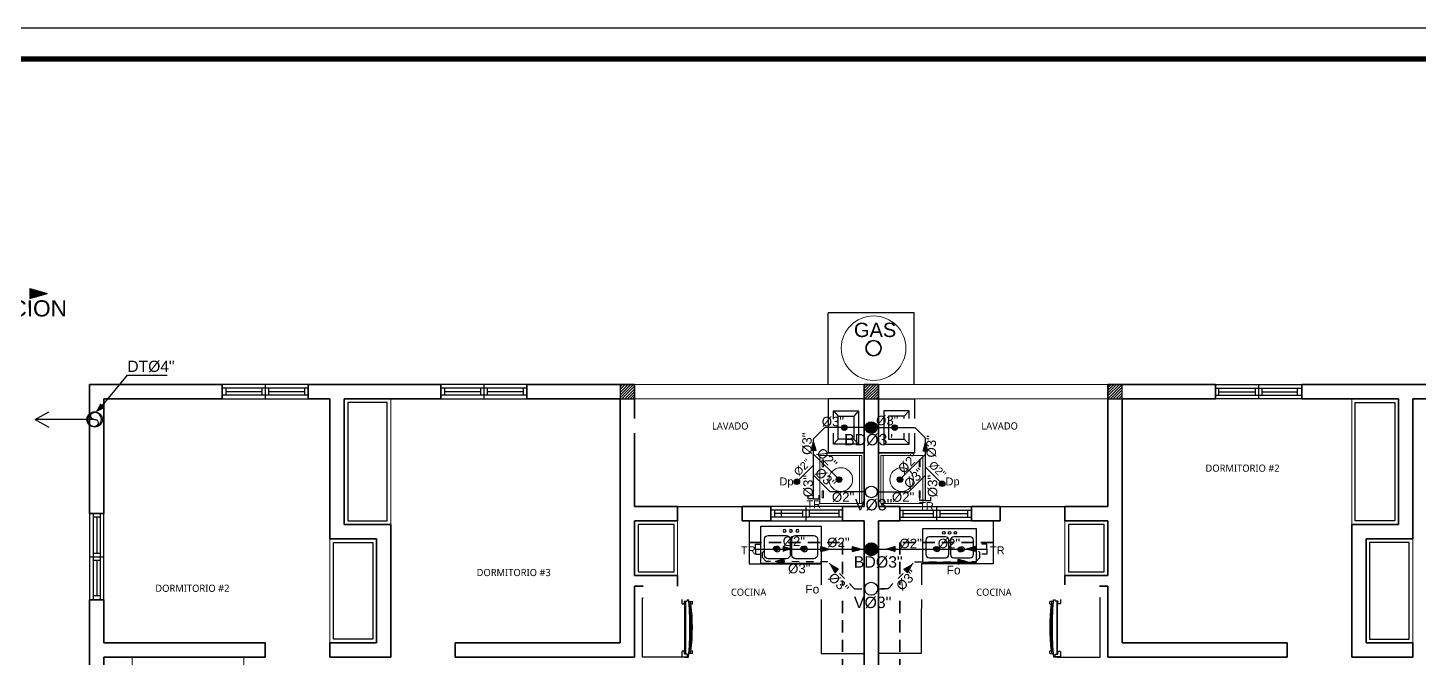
# Model space of a CAD drawing. Header units: feet. Extents: x 1019 to 2236, y -546 to 122.
# Drawn here: x 1085.19 to 1104.59, y 5.09 to 13.88 of the extents above; entities that cross this region are included whole.
import ezdxf

# ---------------------------------------------------------------- set-up
doc = ezdxf.new("R2010")
doc.units = ezdxf.units.FT
doc.header["$LTSCALE"] = 0.05
doc.header["$MEASUREMENT"] = 0
doc.linetypes.add('HIDDEN', pattern=[9.525, 6.35, -3.175])
for name, color, linetype, lineweight in [('A-WALL', 7, 'Continuous', 25), ('closet', 8, 'Continuous', 5), ('COCINA', 8, 'Continuous', 25), ('FURN', 8, 'Continuous', 9), ('I-FURN', 8, 'Continuous', 0), ('MB', 8, 'Continuous', 20)]:
    doc.layers.add(name, color=color, linetype=linetype, lineweight=lineweight)
for name, color, linetype in [('AGUASNEGRAS', 4, 'Continuous'), ('ANNDTTEXT', 2, 'Continuous'), ('columna', 9, 'Continuous'), ('DIM', 10, 'Continuous'), ('MARCO', 1, 'Continuous'), ('MB3', 8, 'Continuous'), ('MUROS', 7, 'Continuous'), ('muross', 7, 'Continuous'), ('PERT-VENT', 8, 'Continuous'), ('PISO', 8, 'Continuous'), ('PISOS', 7, 'Continuous'), ('TEXTO', 2, 'Continuous'), ('TEXXT', 2, 'Continuous'), ('TXT', 2, 'Continuous')]:
    doc.layers.add(name, color=color, linetype=linetype)
doc.styles.add('ads', font='trebuc.ttf', dxfattribs={"height": 0.14})
doc.styles.add('DAMIAN', font='arial.ttf', dxfattribs={"height": 0.12})
doc.styles.get("Standard").update_dxf_attribs({"font": 'arial.ttf'})

# ---------------------------------------------------------------- blocks, each defined once
blk = doc.blocks.new('bath_sink_6127 - bath_sink_6127-542651-Nivel 1')
at = {"layer": 'I-FURN'}
for p, q in [((0.293, 0.244), (0.293, 0.4)), ((0.395, 0.244), (-0.005, 0.244)), ((-0.005, 0.244), (-0.005, -0.245)), ((0.025, -0.234), (0.025, 0.233)), ((0.025, 0.233), (0.369, 0.233)), ((0.369, 0.233), (0.369, -0.234)), ((0.395, -0.245), (0.395, 0.244)), ((-0.005, -0.245), (0.395, -0.245)), ((0.369, -0.234), (0.025, -0.234)), ((0.293, -0.448), (0.293, -0.245)), ((-0.1, -0.448), (0.293, -0.448))]:
    blk.add_line(p, q, dxfattribs=at)
blk = doc.blocks.new('A$C2C3967B4')
at = {"layer": 'COCINA'}
for p, q in [((0.838, 0.52), (0, 0.52)), ((0, 0.52), (0, 0)), ((0.356, 0.393), (0.102, 0.393)), ((0.737, 0.393), (0.483, 0.393)), ((0.838, 0), (0.838, 0.52)), ((0.051, 0.342), (0.051, 0.119)), ((0.406, 0.119), (0.406, 0.342)), ((0.432, 0.342), (0.432, 0.119)), ((0.787, 0.119), (0.787, 0.342)), ((0.102, 0.068), (0.356, 0.068)), ((0.483, 0.068), (0.737, 0.068)), ((0, 0), (0.838, 0))]:
    blk.add_line(p, q, dxfattribs=at)
for centre, radius in [((0.33, 0.456), 0.0201), ((0.419, 0.456), 0.0201), ((0.508, 0.456), 0.0201), ((0.229, 0.202), 0.0381), ((0.61, 0.202), 0.0381)]:
    blk.add_circle(centre, radius, dxfattribs=at)
for centre, start, end in [((0.102, 0.342), 90, 180), ((0.356, 0.342), 0, 90), ((0.483, 0.342), 90, 180), ((0.737, 0.342), 0, 90), ((0.102, 0.119), 180, 270), ((0.356, 0.119), 270, 0), ((0.483, 0.119), 180, 270), ((0.737, 0.119), 270, 0)]:
    blk.add_arc(centre, 0.0508, start, end, dxfattribs=at)
blk = doc.blocks.new('A$C007B5363')
at = {"layer": 'COCINA'}
for p, q in [((0, 0.829), (0.594, 0.829)), ((0, 0), (0, 0.829)), ((0.551, 0.816), (0.551, 0.752)), ((0.621, 0.822), (0.557, 0.822)), ((0.589, 0.752), (0.589, 0.778)), ((0.594, 0.829), (0.601, 0.829)), ((0.594, 0.822), (0.594, 0.829)), ((0.594, 0.045), (0.594, 0.784)), ((0.595, 0.784), (0.621, 0.784)), ((0.601, 0.829), (0.601, 0.822)), ((0.645, 0.829), (0.601, 0.829)), ((0.601, 0.784), (0.601, 0.044)), ((0.627, 0.791), (0.627, 0.816)), ((0.649, 0.778), (0.671, 0.778)), ((0.671, 0.778), (0.698, 0.778)), ((0.671, 0.74), (0.671, 0.778)), ((0.671, 0.74), (0.671, 0.778)), ((0.699, 0.74), (0.699, 0.778)), ((0.557, 0.746), (0.582, 0.746)), ((0.671, 0.74), (0.651, 0.74)), ((0.654, 0.702), (0.671, 0.702)), ((0.698, 0.74), (0.671, 0.74)), ((0.671, 0.74), (0.671, 0.702)), ((0.671, 0.702), (0.671, 0.74)), ((0.594, 0), (0, 0)), ((0.551, 0.076), (0.551, 0.013)), ((0.582, 0.083), (0.557, 0.083)), ((0.557, 0.006), (0.621, 0.006)), ((0.589, 0.051), (0.589, 0.076)), ((0.594, 0), (0.594, 0.006)), ((0.594, 0), (0.601, 0)), ((0.621, 0.044), (0.595, 0.044)), ((0.601, 0.006), (0.601, 0)), ((0.601, 0), (0.645, 0)), ((0.627, 0.013), (0.627, 0.038)), ((0.671, 0.051), (0.649, 0.051)), ((0.651, 0.089), (0.671, 0.089)), ((0.671, 0.127), (0.654, 0.127)), ((0.671, 0.127), (0.671, 0.089)), ((0.671, 0.089), (0.671, 0.127)), ((0.671, 0.089), (0.698, 0.089)), ((0.671, 0.051), (0.671, 0.089)), ((0.671, 0.051), (0.671, 0.089)), ((0.698, 0.051), (0.671, 0.051)), ((0.699, 0.051), (0.699, 0.089))]:
    blk.add_line(p, q, dxfattribs=at)
for centre, radius, start, end in [((0.557, 0.816), 0.00635, 90, 180), ((0.595, 0.778), 0.00635, 90, 180), ((0.621, 0.816), 0.00635, 360, 90), ((0.621, 0.791), 0.00635, 270, 360), ((-3.851, 0.414), 4.515, 354.7351, 5.2649), ((0.557, 0.752), 0.00635, 180, 270), ((0.582, 0.752), 0.00635, 270, 360), ((-3.079, 0.414), 3.761, 355.6182, 4.3818), ((-1.675, 0.414), 2.373, 352.1151, 7.8849), ((0.557, 0.076), 0.00635, 90, 180), ((0.557, 0.013), 0.00635, 180, 270), ((0.582, 0.076), 0.00635, 360, 90), ((0.595, 0.051), 0.00635, 180, 270), ((0.621, 0.038), 0.00635, 360, 90), ((0.621, 0.013), 0.00635, 270, 360)]:
    blk.add_arc(centre, radius, start, end, dxfattribs=at)
blk = doc.blocks.new('A$C01EB0BB3')
at = {"layer": 'FURN'}
for p, q in [((0, 0, 224.56), (0, 0.61, 224.56)), ((0, 0.61, 224.56), (0.533, 0.61, 224.56)), ((0.503, 0.61, 224.56), (0.503, 0, 224.56)), ((0.533, 0.61, 224.56), (0.533, 0, 224.56)), ((0.533, 0, 224.56), (0, 0, 224.56))]:
    blk.add_line(p, q, dxfattribs=at)
at = {"layer": 'FURN', "ltscale": 0.02, "elevation": 224.56}
for points in [[(0.047, 0.536), (0.047, 0.45), (0.032, 0.45), (0.032, 0.536)], [(0.047, 0.143), (0.047, 0.057), (0.032, 0.057), (0.032, 0.143)]]:
    blk.add_lwpolyline(points, close=True, dxfattribs=at)
at = {"layer": 'FURN', "ltscale": 0.02}
blk.add_circle((0.267, 0.305, 224.56), 0.15, dxfattribs=at)
blk = doc.blocks.new('A$C1C7A76FF')
at = {"layer": 'FURN'}
for radius in [0.45, 0.11, 0.1]:
    blk.add_circle((0.45, 0.45), radius, dxfattribs=at)
blk = doc.blocks.new('A$C18ED6237')
at = {"layer": 'PERT-VENT', "extrusion": (-2.36783e-12, 8.94772e-16, -1)}
for p, q in [((1.2, 0.2), (0, 0.2)), ((0.6, 0.2), (0.6, 0)), ((1.2, 0.15), (0, 0.15)), ((1.2, 0.05), (0, 0.05)), ((0.054, 0.05), (0.054, 0.15)), ((0.553, 0.1), (0.054, 0.1)), ((0.553, 0.15), (0.553, 0.05)), ((0.647, 0.15), (0.647, 0.05)), ((1.153, 0.1), (0.647, 0.1)), ((0, 0), (1.2, 0))]:
    blk.add_line(p, q, dxfattribs=at)
at = {"layer": 'PERT-VENT'}
blk.add_line((1.153, 0.05), (1.153, 0.15), dxfattribs=at)
blk = doc.blocks.new('A$C1286145A')
at = {"layer": 'PERT-VENT', "extrusion": (-2.36783e-12, 8.94772e-16, -1)}
for p, q in [((1, 0.2), (0, 0.2)), ((0.489, 0.2), (0.489, 0)), ((1, 0.15), (0, 0.15)), ((1, 0.05), (0, 0.05)), ((0.054, 0.05), (0.054, 0.15)), ((0.442, 0.1), (0.054, 0.1)), ((0.442, 0.15), (0.442, 0.05)), ((0.536, 0.15), (0.536, 0.05)), ((0.953, 0.1), (0.536, 0.1)), ((0.953, 0.05), (0.953, 0.15)), ((0, 0), (1, 0))]:
    blk.add_line(p, q, dxfattribs=at)
blk = doc.blocks.new('A$C206B62E9')
at = {"color": 2}
blk.add_circle((0.125, 0.125), 0.125, dxfattribs=at)
for centre, start, end in [((0.063, 0.129), 356.4536, 176.4536), ((0.187, 0.121), 176.4536, 356.4536)]:
    blk.add_arc(centre, 0.0625, start, end, dxfattribs=at)
blk = doc.blocks.new('A$C012446DC')
at = {"layer": 'PISO'}
h = blk.add_hatch(dxfattribs=at)
h.set_pattern_fill('ANSI31', color=256, scale=0.008571, angle=180)
h.set_pattern_definition([(225, (206536.064322, 1154820.960068), (0.0192434059784, -0.0192434059784), [])])
h.paths.add_polyline_path([(0, 0), (0.2, 0), (0.2, 0.2), (0, 0.2)])
at = {"layer": 'columna'}
blk.add_lwpolyline([(0.2, 0.2), (0, 0.2), (0, 0), (0.2, 0)], close=True, dxfattribs=at)
blk = doc.blocks.new('A$C791B5281')
at = {"layer": 'MUROS', "lineweight": 35}
blk.add_line((4.9, 10.3, 1.239), (5.1, 10.3, 1.239), dxfattribs=at)
for p in [(1.5, 10.1, 1.239), (4.9, 10.1, 1.239), (8.3, 10.1, 1.239), (0, 0, 1.239), (3.5, 0, 1.239), (6.3, 0, 1.239), (9.8, 0, 1.239)]:
    blk.add_blockref('A$C012446DC', p)

msp = doc.modelspace()

# ---------------------------------------------------------------- hatches: boundary and pattern name
at = {"layer": 'AGUASNEGRAS'}
for points in [[(1085.214, 10.104), (1085.454, 10.173), (1085.214, 10.242)], [(1096.107, 7.984), (1096.142, 8.104), (1096.176, 7.984)], [(1097.668, 7.977), (1097.702, 8.097), (1097.737, 7.977)], [(1095.725, 6.645), (1095.845, 6.61), (1095.725, 6.576)], [(1096.242, 6.645), (1096.362, 6.61), (1096.242, 6.576)], [(1096.684, 6.645), (1096.804, 6.61), (1096.684, 6.576)], [(1097.282, 6.645), (1097.162, 6.61), (1097.282, 6.576)], [(1098.393, 6.645), (1098.273, 6.61), (1098.393, 6.576)], [(1095.733, 6.47), (1095.613, 6.437), (1095.733, 6.401)], [(1098.159, 6.47), (1098.279, 6.437), (1098.159, 6.401)], [(1096.49, 6.33), (1096.381, 6.391), (1096.441, 6.281)], [(1097.401, 6.33), (1097.51, 6.391), (1097.45, 6.281)]]:
    msp.add_hatch(color=256, dxfattribs=at).paths.add_polyline_path(points)
at = {"layer": 'AGUASNEGRAS', "ltscale": 3}
h = msp.add_hatch(color=256, dxfattribs=at)
h.dxf.hatch_style = 1
edge = h.paths.add_edge_path()
edge.add_arc((1096.946, 8.304), 0.0815, 0, 360)
h = msp.add_hatch(color=256, dxfattribs=at)
h.dxf.hatch_style = 1
edge = h.paths.add_edge_path()
edge.add_arc((1095.909, 7.549), 0.0388, 0, 360)
h = msp.add_hatch(color=256, dxfattribs=at)
h.dxf.hatch_style = 1
edge = h.paths.add_edge_path()
edge.add_arc((1096.498, 7.579), 0.0388, 0, 360)
h = msp.add_hatch(color=256, dxfattribs=at)
h.dxf.hatch_style = 1
edge = h.paths.add_edge_path()
edge.add_arc((1097.346, 7.579), 0.0388, 0, 360)
h = msp.add_hatch(color=256, dxfattribs=at)
h.dxf.hatch_style = 1
edge = h.paths.add_edge_path()
edge.add_arc((1097.935, 7.521), 0.0388, 180, 540, ccw=False)
h = msp.add_hatch(color=256, dxfattribs=at)
h.dxf.hatch_style = 1
edge = h.paths.add_edge_path()
edge.add_arc((1095.617, 6.617), 0.033, 0, 360)
h = msp.add_hatch(color=256, dxfattribs=at)
h.dxf.hatch_style = 1
edge = h.paths.add_edge_path()
edge.add_arc((1095.998, 6.617), 0.033, 0, 360)
h = msp.add_hatch(color=256, dxfattribs=at)
h.dxf.hatch_style = 1
edge = h.paths.add_edge_path()
edge.add_arc((1096.947, 6.607), 0.091, 0, 360)
h = msp.add_hatch(color=256, dxfattribs=at)
h.dxf.hatch_style = 1
edge = h.paths.add_edge_path()
edge.add_arc((1097.85, 6.612), 0.033, 0, 360)
h = msp.add_hatch(color=256, dxfattribs=at)
h.dxf.hatch_style = 1
edge = h.paths.add_edge_path()
edge.add_arc((1098.187, 6.604), 0.033, 0, 360)
at = {"layer": 'TEXTO'}
msp.add_hatch(color=2, dxfattribs=at).paths.add_polyline_path([(1086.134, 8.52), (1086.253, 8.572), (1086.195, 8.637)])
msp.add_hatch(color=2, dxfattribs=at).paths.add_polyline_path([(1086.134, 8.52), (1086.253, 8.572), (1086.195, 8.637)])

# ---------------------------------------------------------------- linework, layer by layer
at = {"layer": 'A-WALL', "lineweight": 35, "extrusion": (-2.36783e-12, 8.94772e-16, -1)}
for p, q in [((1087.896, 8.904), (1086.046, 8.904)), ((1086.046, 8.904), (1086.046, 7.104)), ((1087.896, 8.704), (1087.896, 8.904)), ((1090.943, 8.904), (1089.096, 8.904)), ((1089.096, 8.904), (1089.096, 8.704)), ((1090.943, 8.704), (1090.943, 8.904)), ((1093.646, 8.904), (1092.146, 8.904)), ((1092.146, 8.904), (1092.146, 8.704)), ((1093.646, 7.204), (1093.646, 8.904)), ((1096.846, 8.904), (1096.846, 7.204)), ((1096.846, 7.204), (1096.846, 8.904)), ((1097.046, 7.204), (1097.046, 8.904)), ((1086.246, 8.704), (1087.896, 8.704)), ((1086.246, 7.104), (1086.246, 8.704)), ((1089.096, 8.704), (1089.396, 8.704)), ((1089.396, 8.704), (1089.396, 6.754)), ((1089.596, 8.704), (1090.943, 8.704)), ((1089.596, 6.954), (1089.596, 8.704)), ((1092.146, 8.704), (1093.446, 8.704)), ((1093.446, 8.704), (1093.446, 5.304)), ((1094.246, 7.204), (1093.646, 7.204)), ((1094.246, 7.004), (1094.246, 7.204)), ((1095.146, 7.004), (1095.146, 7.204)), ((1095.546, 7.204), (1095.146, 7.204)), ((1095.146, 7.204), (1095.146, 7.004)), ((1095.546, 7.004), (1095.546, 7.204)), ((1095.546, 7.004), (1095.546, 7.204)), ((1096.846, 7.204), (1096.546, 7.204)), ((1096.546, 7.204), (1096.546, 7.004)), ((1096.546, 7.004), (1096.546, 7.204)), ((1096.546, 7.004), (1096.546, 7.204)), ((1086.246, 7.104), (1086.046, 7.104)), ((1093.646, 6.243), (1093.646, 7.004)), ((1093.646, 7.004), (1094.246, 7.004)), ((1095.146, 7.004), (1095.546, 7.004)), ((1096.546, 7.004), (1096.846, 7.004)), ((1096.846, 3.604), (1096.846, 7.004)), ((1097.046, 3.604), (1097.046, 7.004)), ((1090.246, 6.954), (1089.596, 6.954)), ((1090.246, 5.104), (1090.246, 6.954)), ((1090.046, 6.754), (1089.396, 6.754)), ((1090.046, 5.304), (1090.046, 6.754)), ((1093.646, 6.243), (1094.246, 6.243)), ((1093.646, 5.104), (1093.646, 6.093)), ((1093.646, 6.093), (1094.246, 6.093)), ((1086.246, 5.904), (1086.046, 5.904)), ((1086.046, 5.904), (1086.046, 4.304)), ((1086.246, 5.304), (1086.246, 5.904)), ((1088.496, 5.304), (1086.246, 5.304)), ((1088.496, 5.104), (1088.496, 5.304)), ((1089.396, 5.304), (1090.046, 5.304)), ((1089.396, 5.304), (1089.396, 5.104)), ((1093.446, 5.304), (1091.146, 5.304)), ((1091.146, 5.304), (1091.146, 5.104)), ((1086.246, 5.104), (1088.496, 5.104)), ((1086.246, 4.304), (1086.246, 5.104)), ((1089.396, 5.104), (1090.246, 5.104)), ((1091.146, 5.104), (1093.646, 5.104))]:
    msp.add_line(p, q, dxfattribs=at)
at = {"layer": 'A-WALL', "lineweight": 35}
for p, q in [((1096.846, 8.904), (1097.046, 8.904)), ((1099.646, 6.243), (1099.646, 6.093))]:
    msp.add_line(p, q, dxfattribs=at)
at = {"layer": 'A-WALL', "lineweight": 35, "extrusion": (-2.36659e-12, 8.94772e-16, -1)}
for p, q in [((1100.246, 8.904), (1101.746, 8.904)), ((1100.246, 7.204), (1100.246, 8.904)), ((1101.746, 8.904), (1101.746, 8.704)), ((1102.949, 8.904), (1104.796, 8.904)), ((1102.949, 8.704), (1102.949, 8.904)), ((1101.746, 8.704), (1100.446, 8.704)), ((1100.446, 8.704), (1100.446, 5.304)), ((1104.296, 8.704), (1102.949, 8.704)), ((1104.296, 6.954), (1104.296, 8.704)), ((1104.796, 8.704), (1104.496, 8.704)), ((1104.496, 8.704), (1104.496, 6.754)), ((1097.046, 7.204), (1097.346, 7.204)), ((1097.346, 7.204), (1097.346, 7.004)), ((1097.346, 7.004), (1097.346, 7.204)), ((1097.346, 7.004), (1097.346, 7.204)), ((1098.346, 7.204), (1098.746, 7.204)), ((1098.346, 7.004), (1098.346, 7.204)), ((1098.346, 7.004), (1098.346, 7.204)), ((1098.746, 7.004), (1098.746, 7.204)), ((1098.746, 7.204), (1098.746, 7.004)), ((1099.646, 7.004), (1099.646, 7.204)), ((1099.646, 7.204), (1100.246, 7.204)), ((1097.346, 7.004), (1097.046, 7.004)), ((1098.746, 7.004), (1098.346, 7.004)), ((1100.246, 7.004), (1099.646, 7.004)), ((1100.246, 6.243), (1100.246, 7.004)), ((1103.646, 5.104), (1103.646, 6.954)), ((1103.646, 6.954), (1104.296, 6.954)), ((1103.846, 5.304), (1103.846, 6.754)), ((1103.846, 6.754), (1104.496, 6.754)), ((1100.246, 6.243), (1099.646, 6.243)), ((1100.246, 6.093), (1099.646, 6.093)), ((1100.246, 5.104), (1100.246, 6.093)), ((1100.446, 5.304), (1102.746, 5.304)), ((1102.746, 5.304), (1102.746, 5.104)), ((1104.496, 5.304), (1103.846, 5.304)), ((1104.496, 5.304), (1104.496, 5.104)), ((1102.746, 5.104), (1100.246, 5.104)), ((1104.496, 5.104), (1103.646, 5.104))]:
    msp.add_line(p, q, dxfattribs=at)
at = {"layer": 'AGUASNEGRAS', "ltscale": 3}
for p, q in [((1095.909, 7.549), (1096.142, 7.782)), ((1096.142, 7.935, 247.016), (1096.498, 7.579, 247.016)), ((1097.702, 7.935, 247.016), (1097.346, 7.579, 247.016)), ((1096.142, 7.639), (1096.374, 7.407)), ((1097.702, 7.639), (1097.47, 7.407)), ((1097.935, 7.521), (1097.702, 7.753)), ((1096.867, 7.407), (1096.374, 7.407)), ((1097.03, 7.407), (1097.47, 7.407)), ((1095.334, 6.61), (1098.554, 6.61)), ((1095.358, 6.61), (1096.857, 6.61))]:
    msp.add_line(p, q, dxfattribs=at)
at = {"layer": 'AGUASNEGRAS', "color": 3, "linetype": 'HIDDEN', "ltscale": 0.3}
for p, q in [((1096.341, 6.431, -0.014), (1095.482, 6.438, 0.008)), ((1097.55, 6.431, -0.014), (1098.41, 6.438, 0.008))]:
    msp.add_line(p, q, dxfattribs=at)
at = {"layer": 'AGUASNEGRAS'}
for points in [[(1085.214, 10.242), (1085.214, 10.104), (1085.454, 10.173)], [(1085.214, 10.242), (1085.454, 10.173)], [(1096.176, 7.984), (1096.107, 7.984), (1096.142, 8.104)], [(1096.176, 7.984), (1096.142, 8.104)], [(1097.737, 7.977), (1097.668, 7.977), (1097.702, 8.097)], [(1097.737, 7.977), (1097.702, 8.097)], [(1096.242, 6.576), (1096.242, 6.645), (1096.362, 6.61)], [(1096.242, 6.576), (1096.362, 6.61)], [(1096.684, 6.576), (1096.684, 6.645), (1096.804, 6.61)], [(1096.684, 6.576), (1096.804, 6.61)], [(1097.282, 6.576), (1097.282, 6.645), (1097.162, 6.61)], [(1097.282, 6.576), (1097.162, 6.61)], [(1098.393, 6.576), (1098.393, 6.645), (1098.273, 6.61)], [(1098.393, 6.576), (1098.273, 6.61)]]:
    msp.add_lwpolyline(points, dxfattribs=at)
at = {"layer": 'AGUASNEGRAS', "ltscale": 3}
for points in [[(1096.142, 7.311), (1096.066, 7.311), (1096.066, 7.361)], [(1096.142, 7.311), (1096.218, 7.311), (1096.218, 7.361)], [(1097.702, 7.285), (1097.626, 7.285), (1097.626, 7.335)], [(1097.702, 7.285), (1097.778, 7.285), (1097.778, 7.335)]]:
    msp.add_lwpolyline(points, dxfattribs=at)
at = {"layer": 'AGUASNEGRAS', "ltscale": 3, "elevation": 0}
for points in [[(1095.334, 6.61), (1095.334, 6.679), (1095.402, 6.679)], [(1095.334, 6.61), (1095.334, 6.538), (1095.402, 6.538)], [(1098.558, 6.61), (1098.558, 6.679), (1098.49, 6.679)], [(1098.558, 6.61), (1098.558, 6.538), (1098.49, 6.538)]]:
    msp.add_lwpolyline(points, dxfattribs=at)
at = {"layer": 'AGUASNEGRAS', "color": 3, "linetype": 'HIDDEN', "ltscale": 0.3, "extrusion": (0.000663736, 0.047467, 0.998873), "elevation": 1.041, "flags": 128}
for points in [[(-1095.231, -21.782), (-1095.231, -21.853), (-1095.279, -21.902)], [(-1095.285, -21.729), (-1095.231, -21.782)]]:
    msp.add_lwpolyline(points, dxfattribs=at)
at = {"layer": 'AGUASNEGRAS'}
for points, elevation in [([(1095.725, 6.576), (1095.725, 6.645), (1095.845, 6.61)], 0), ([(1095.733, 6.401), (1095.733, 6.47), (1095.613, 6.437)], 0.005), ([(1095.733, 6.401), (1095.613, 6.437)], 0.005), ([(1098.159, 6.401), (1098.159, 6.47), (1098.279, 6.437)], 0.005), ([(1098.159, 6.401), (1098.279, 6.437)], 0.005), ([(1096.441, 6.281), (1096.49, 6.33), (1096.381, 6.391)], -0.012), ([(1096.441, 6.281), (1096.381, 6.391)], -0.012), ([(1097.45, 6.281), (1097.401, 6.33), (1097.51, 6.391)], -0.012), ([(1097.45, 6.281), (1097.51, 6.391)], -0.012)]:
    msp.add_lwpolyline(points, dxfattribs=dict(at, elevation=elevation))
at = {"layer": 'AGUASNEGRAS', "color": 3, "linetype": 'HIDDEN', "ltscale": 0.3, "extrusion": (-0.000663736, 0.047467, 0.998873), "elevation": -0.415, "flags": 128}
for points in [[(-1098.446, 8.858), (-1098.446, 8.787), (-1098.398, 8.737)], [(-1098.392, 8.911), (-1098.446, 8.858)]]:
    msp.add_lwpolyline(points, dxfattribs=at)
at = {"layer": 'AGUASNEGRAS', "ltscale": 3}
for centre, radius in [((1096.946, 8.304), 0.0815), ((1095.909, 7.549), 0.0388), ((1096.498, 7.579, 247.016), 0.0388), ((1097.346, 7.579, 247.016), 0.0388), ((1096.948, 7.407), 0.0815), ((1097.935, 7.521), 0.0388), ((1095.617, 6.617), 0.033), ((1095.998, 6.617), 0.033), ((1096.947, 6.607), 0.091), ((1097.85, 6.612), 0.033), ((1098.187, 6.604), 0.033), ((1096.946, 6.057), 0.091)]:
    msp.add_circle(centre, radius, dxfattribs=at)
at = {"layer": 'ANNDTTEXT', "ltscale": 0.5}
msp.add_circle((1086.118, 8.417), 0.107, dxfattribs=at)
msp.add_circle((1086.118, 8.417), 0.107, dxfattribs=at)
at = {"layer": 'closet', "extrusion": (-2.36783e-12, 8.94772e-16, -1)}
for p, q in [((1090.246, 6.954), (1090.246, 8.704)), ((1089.396, 5.304), (1089.396, 6.754))]:
    msp.add_line(p, q, dxfattribs=at)
at = {"layer": 'closet'}
for p, q in [((1094.246, 6.243), (1094.246, 7.004)), ((1099.646, 6.243), (1099.646, 7.004)), ((1088.196, 4.304), (1088.196, 5.104))]:
    msp.add_line(p, q, dxfattribs=at)
at = {"layer": 'closet', "extrusion": (-2.36659e-12, 8.94772e-16, -1)}
msp.add_line((1104.496, 5.304), (1104.496, 6.754), dxfattribs=at)
at = {"layer": 'closet', "extrusion": (2.36783e-12, 8.94772e-16, -1)}
msp.add_line((1104.496, 5.304), (1104.496, 6.754), dxfattribs=at)
at = {"layer": 'COCINA', "extrusion": (-2.36783e-12, 8.94772e-16, -1)}
for p, q in [((1096.419, 8.536), (1096.486, 8.464)), ((1096.77, 8.536), (1096.703, 8.464)), ((1096.846, 7.954), (1096.344, 7.954)), ((1096.419, 8.071), (1096.486, 8.144)), ((1096.77, 8.071), (1096.703, 8.144)), ((1095.246, 7.004), (1095.246, 6.404)), ((1095.246, 6.404), (1096.246, 6.404)), ((1096.246, 6.404), (1096.248, 5.152)), ((1096.248, 5.152), (1096.846, 5.152))]:
    msp.add_line(p, q, dxfattribs=at)
at = {"layer": 'COCINA', "extrusion": (-2.36659e-12, 8.94772e-16, -1)}
for p, q in [((1097.473, 8.536), (1097.406, 8.464)), ((1097.046, 7.954), (1097.548, 7.954)), ((1097.473, 8.071), (1097.406, 8.144)), ((1098.646, 7.004), (1098.646, 6.404)), ((1097.646, 6.404), (1097.644, 5.152)), ((1098.646, 6.404), (1097.646, 6.404)), ((1097.644, 5.152), (1097.043, 5.152))]:
    msp.add_line(p, q, dxfattribs=at)
at = {"layer": 'COCINA', "extrusion": (-2.36783e-12, 8.94772e-16, -1), "elevation": 0}
for points in [[(-1096.419, 8.536), (-1096.77, 8.536), (-1096.77, 8.071), (-1096.419, 8.071)], [(-1096.486, 8.464), (-1096.703, 8.464), (-1096.703, 8.144), (-1096.486, 8.144)]]:
    msp.add_lwpolyline(points, close=True, dxfattribs=at)
at = {"layer": 'COCINA', "extrusion": (-2.36659e-12, 8.94772e-16, -1), "elevation": 0}
for points in [[(-1097.548, 7.954), (-1097.046, 7.954), (-1097.046, 8.704), (-1097.548, 8.704)], [(-1097.473, 8.536), (-1097.122, 8.536), (-1097.122, 8.071), (-1097.473, 8.071)], [(-1097.406, 8.464), (-1097.189, 8.464), (-1097.189, 8.144), (-1097.406, 8.144)]]:
    msp.add_lwpolyline(points, close=True, dxfattribs=at)
at = {"layer": 'MB', "extrusion": (-2.36783e-12, 8.94772e-16, -1)}
for p, q in [((1096.846, 8.904), (1093.646, 8.904)), ((1093.646, 8.704), (1096.846, 8.704))]:
    msp.add_line(p, q, dxfattribs=at)
at = {"layer": 'MB', "extrusion": (-2.36659e-12, 8.94772e-16, -1)}
for p, q in [((1097.046, 8.904), (1100.246, 8.904)), ((1100.246, 8.704), (1097.046, 8.704))]:
    msp.add_line(p, q, dxfattribs=at)
at = {"layer": 'MB3', "linetype": 'HIDDEN', "lineweight": 35, "ltscale": 0.54, "extrusion": (-2.36783e-12, 8.94772e-16, -1)}
for p, q in [((1095.246, 6.704), (1096.546, 6.704)), ((1096.546, 6.704), (1096.546, 3.604))]:
    msp.add_line(p, q, dxfattribs=at)
at = {"layer": 'MB3', "linetype": 'HIDDEN', "lineweight": 35, "ltscale": 0.54, "extrusion": (-2.36659e-12, 8.94772e-16, -1)}
for p, q in [((1098.646, 6.704), (1097.346, 6.704)), ((1097.346, 6.704), (1097.346, 3.604))]:
    msp.add_line(p, q, dxfattribs=at)
at = {"layer": 'muross', "extrusion": (-2.36783e-12, 8.94772e-16, -1)}
msp.add_line((1097.046, 8.707), (1097.046, 8.904), dxfattribs=at)
at = {"layer": 'PERT-VENT'}
msp.add_line((1095.696, 7.054), (1095.696, 7.154), dxfattribs=at)
at = {"layer": 'PISO'}
for p, q in [((1094.246, 7.204), (1095.146, 7.204)), ((1098.746, 7.204), (1099.646, 7.204))]:
    msp.add_line(p, q, dxfattribs=at)
for points in [[(1089.646, 7.004), (1090.196, 7.004), (1090.196, 8.654), (1089.646, 8.654)], [(1104.246, 7.004), (1103.696, 7.004), (1103.696, 8.654), (1104.246, 8.654)], [(1093.696, 6.293), (1094.196, 6.293), (1094.196, 6.954), (1093.696, 6.954)], [(1099.696, 6.295), (1100.196, 6.295), (1100.196, 6.954), (1099.696, 6.954)], [(1089.446, 6.704), (1089.996, 6.704), (1089.996, 5.354), (1089.446, 5.354)], [(1104.446, 6.704), (1103.896, 6.704), (1103.896, 5.354), (1104.446, 5.354)]]:
    msp.add_lwpolyline(points, close=True, dxfattribs=at)
at = {"layer": 'PISOS'}
for p, q in [((1096.346, 8.904), (1096.346, 9.904)), ((1097.546, 9.904), (1096.346, 9.904)), ((1097.546, 8.904), (1097.546, 9.904))]:
    msp.add_line(p, q, dxfattribs=at)
at = {"layer": 'TEXTO', "color": 2}
for p, q in [((1086.224, 8.605), (1086.577, 9.035)), ((1086.224, 8.605), (1086.577, 9.035)), ((1086.577, 9.035), (1087.129, 9.035)), ((1086.577, 9.035), (1087.129, 9.035)), ((1086.195, 8.637), (1086.253, 8.572)), ((1086.195, 8.637), (1086.253, 8.572)), ((1085.287, 8.417), (1085.479, 8.525)), ((1086.112, 8.417), (1085.287, 8.417)), ((1085.287, 8.417), (1085.479, 8.309))]:
    msp.add_line(p, q, dxfattribs=at)

# ---------------------------------------------------------------- block references
for name, p in [('A$C18ED6237', (1087.896, 8.704)), ('A$C18ED6237', (1090.946, 8.704)), ('A$C1286145A', (1095.546, 7.004))]:
    msp.add_blockref(name, p)
at = {"xscale": -1}
for name, p in [('A$C18ED6237', (1102.946, 8.704)), ('A$C1286145A', (1098.346, 7.004))]:
    msp.add_blockref(name, p, dxfattribs=at)
at = {"rotation": 180}
for p, xscale, yscale, zscale in [((1096.228, 7.915), -1.100000000000023, 1.099999999999994, 1.100000000000001), ((1097.664, 7.915), 1.100000000000023, 1.100000000000023, 1.100000000000023)]:
    msp.add_blockref('A$C01EB0BB3', p, dxfattribs=dict(at, xscale=xscale, yscale=yscale, zscale=zscale))
at = {"extrusion": (-1.45777e-14, -2.36562e-12, -1)}
msp.add_blockref('A$C2C3967B4', (-1096.246, 6.408), dxfattribs=at)
at = {"extrusion": (1.45777e-14, -2.36562e-12, -1), "xscale": -0.9, "yscale": 0.9, "zscale": 0.9}
msp.add_blockref('A$C2C3967B4', (-1097.662, 6.426), dxfattribs=at)
at = {"layer": 'COCINA', "extrusion": (-2.36783e-12, 8.94772e-16, -1), "xscale": -1}
msp.add_blockref('A$C007B5363', (-1093.755, 5.102, 0), dxfattribs=at)
at = {"layer": 'COCINA', "extrusion": (-2.36659e-12, 8.94772e-16, -1)}
msp.add_blockref('A$C007B5363', (-1100.137, 5.102, 0), dxfattribs=at)
at = {"layer": 'DIM', "rotation": 90}
msp.add_blockref('A$C1C7A76FF', (1097.429, 8.961), dxfattribs=at)
at = {"layer": 'I-FURN', "extrusion": (-2.36783e-12, 8.94772e-16, -1), "xscale": -1}
msp.add_blockref('bath_sink_6127 - bath_sink_6127-542651-Nivel 1', (-1086.346, 4.704, 0), dxfattribs=at)
at = {"layer": 'TEXTO', "color": 2, "xscale": -0.7874921249995168, "yscale": 0.7874921249995168, "zscale": 0.7874921249995168, "rotation": 269.9999999999803}
msp.add_blockref('A$C206B62E9', (1086.017, 8.319), dxfattribs=at)
msp.add_blockref('A$C206B62E9', (1086.017, 8.319), dxfattribs=at)

# ---------------------------------------------------------------- texts
at = {"layer": 'TEXXT', "style": 'DAMIAN'}
for s, insert, char_height, width, attachment_point, rotation in [('HACIA DISPOSICION FINAL', (1082.611, 10.076), 0.22589, 3.50414, 1, 0.0552), (' %%C2"', (1096.487, 7.814, 224.56), 0.132, 3.4848, 3, 315), (' %%C2"', (1097.267, 7.709, 224.56), 0.132, 3.4848, 1, 45), (' %%C2"', (1096.038, 7.88), 0.1096, 2.89238, 3, 45), (' %%C2"', (1097.787, 7.88), 0.1096, 2.89238, 1, 315), (' %%C3"', (1095.999, 7.644, 449.121), 0.132, 3.4848, 3, 90), (' %%C3"', (1096.464, 7.539, 449.121), 0.132, 3.4848, 3, 315), (' %%C3"', (1097.351, 7.498, 449.121), 0.132, 3.4848, 1, 45), (' %%C3"', (1097.872, 7.645, 449.121), 0.132, 3.4848, 9, 90), (' %%C3"', (1095.736, 6.404, -224.54), 0.132, 3.4848, 1, 0.0764)]:
    msp.add_mtext(s, dxfattribs=dict(at, insert=insert, char_height=char_height, width=width, attachment_point=attachment_point, rotation=rotation))
for s, insert, char_height, width, attachment_point in [(' DT%%C4"', (1086.513, 9.074), 0.156, 3.7752, 7), (' DT%%C4"', (1086.513, 9.074), 0.156, 3.7752, 7), (' Dp', (1095.862, 7.608, 1.752), 0.11, 2.904, 3), (' Dp', (1097.939, 7.608, 1.752), 0.11, 2.904, 1), (' %%C2"', (1096.709, 7.401), 0.132, 3.4848, 3), (' %%C2"', (1097.183, 7.401), 0.132, 3.4848, 1), (' TR', (1096.247, 7.289, -224.56), 0.11, 2.904, 3), ('{\\fArial|b0|i0|c238|p34;V%%C}3{\\fArial|b0|i0|c238|p34;"}', (1097.24, 7.308), 0.1584, 4.18176, 3), (' TR', (1097.819, 7.264, -224.56), 0.11, 2.904, 3), (' %%C2"', (1096.023, 6.785), 0.132, 3.4848, 3), (' TR', (1095.334, 6.648, -224.56), 0.11, 2.904, 3), (' %%C2"', (1096.644, 6.769), 0.132, 3.4848, 3), (' %%C2"', (1097.652, 6.754), 0.132, 3.4848, 3), (' %%C2"', (1098.186, 6.754), 0.132, 3.4848, 3), (' TR', (1098.558, 6.648, -224.56), 0.11, 2.904, 1), (' BD%%C3"', (1097.384, 6.51), 0.1584, 4.18176, 3), (' Fo', (1098.193, 6.378), 0.12, 2.904, 3)]:
    msp.add_mtext(s, dxfattribs=dict(at, insert=insert, char_height=char_height, width=width, attachment_point=attachment_point))
at = {"layer": 'TXT', "insert": (1096.705, 9.766), "char_height": 0.2, "attachment_point": 1}
msp.add_mtext_dynamic_manual_height_columns('GAS', width=0.99636, gutter_width=1, heights=[0], dxfattribs=at)
at = {"layer": 'TXT', "insert": (1102.124, 7.788), "char_height": 0.1, "width": 2.838, "attachment_point": 2, "style": 'ads', "bg_fill": 2}
msp.add_mtext('DORMITORIO #2', dxfattribs=at)

# ---------------------------------------------------------------- next in the draw order: linework, layer by layer
at = {"layer": 'closet', "extrusion": (2.36783e-12, 8.94772e-16, -1)}
msp.add_line((1103.646, 6.954), (1103.646, 8.704), dxfattribs=at)

# ---------------------------------------------------------------- next in the draw order: texts
at = {"layer": 'TXT', "char_height": 0.1, "width": 2.838, "attachment_point": 2, "style": 'ads', "bg_fill": 2}
for s, insert in [('LAVADO', (1094.98, 8.376)), ('LAVADO', (1098.736, 8.376)), ('DORMITORIO #3', (1091.961, 6.333)), ('DORMITORIO #2', (1087.481, 6.114)), ('COCINA', (1095.236, 6.059)), ('COCINA', (1098.656, 6.059))]:
    msp.add_mtext(s, dxfattribs=dict(at, insert=insert))

# ---------------------------------------------------------------- next in the draw order: hatches: boundary and pattern name
at = {"layer": 'AGUASNEGRAS', "ltscale": 3}
h = msp.add_hatch(color=256, dxfattribs=at)
h.dxf.hatch_style = 1
edge = h.paths.add_edge_path()
edge.add_arc((1096.571, 8.304), 0.0388, 0, 360)
h = msp.add_hatch(color=256, dxfattribs=at)
h.dxf.hatch_style = 1
edge = h.paths.add_edge_path()
edge.add_arc((1097.273, 8.304), 0.0388, 180, 540, ccw=False)

# ---------------------------------------------------------------- next in the draw order: linework, layer by layer
at = {"layer": 'A-WALL', "lineweight": 35}
msp.add_line((1094.246, 6.243), (1094.246, 6.093), dxfattribs=at)
at = {"layer": 'A-WALL', "lineweight": 35, "extrusion": (-2.36783e-12, 8.94772e-16, -1)}
for p, q in [((1086.046, 5.904), (1086.246, 5.904)), ((1086.246, 5.904), (1086.046, 5.904))]:
    msp.add_line(p, q, dxfattribs=at)
at = {"layer": 'AGUASNEGRAS', "ltscale": 3}
for p, q in [((1096.142, 8.148), (1096.298, 8.304)), ((1096.864, 8.304), (1096.298, 8.304)), ((1097.006, 8.304), (1097.555, 8.304)), ((1097.555, 8.304), (1097.702, 8.157)), ((1097.702, 7.285), (1097.702, 8.157)), ((1096.142, 7.311), (1096.142, 8.148))]:
    msp.add_line(p, q, dxfattribs=at)
at = {"layer": 'AGUASNEGRAS', "color": 3, "linetype": 'HIDDEN', "ltscale": 0.3}
for p, q in [((1096.713, 6.057), (1096.855, 6.057)), ((1097.037, 6.057), (1097.182, 6.057)), ((1097.178, 6.057), (1097.037, 6.057))]:
    msp.add_line(p, q, dxfattribs=at)
at = {"layer": 'AGUASNEGRAS', "color": 3, "linetype": 'HIDDEN', "ltscale": 0.3, "extrusion": (0.000663736, 0.047467, 0.998873), "elevation": 1.019, "flags": 128}
msp.add_lwpolyline([(-1096.521, -21.366), (-1096.144, -21.735)], dxfattribs=at)
at = {"layer": 'AGUASNEGRAS', "color": 3, "linetype": 'HIDDEN', "ltscale": 0.3, "extrusion": (-0.000663736, 0.047467, 0.998873), "elevation": -0.437, "flags": 128}
msp.add_lwpolyline([(-1097.156, 9.273), (-1097.533, 8.905)], dxfattribs=at)
at = {"layer": 'AGUASNEGRAS', "ltscale": 3}
for centre in [(1096.571, 8.304), (1097.273, 8.304)]:
    msp.add_circle(centre, 0.0388, dxfattribs=at)
at = {"layer": 'COCINA', "extrusion": (-2.36783e-12, 8.94772e-16, -1), "elevation": 0}
for points in [[(-1096.344, 7.954), (-1096.846, 7.954), (-1096.846, 8.704), (-1096.344, 8.704)], [(-1096.486, 8.464), (-1096.703, 8.464), (-1096.703, 8.144), (-1096.486, 8.144)]]:
    msp.add_lwpolyline(points, close=True, dxfattribs=at)
at = {"layer": 'MARCO'}
msp.add_lwpolyline([(1054.272, 13.877), (1118.772, 13.877), (1118.772, -28.123), (1054.272, -28.123)], close=True, dxfattribs=at)
at = {"layer": 'MARCO', "const_width": 0.075}
msp.add_lwpolyline([(1111.6, 13.443), (1054.706, 13.443), (1054.706, -27.689), (1111.6, -27.689)], close=True, dxfattribs=at)

# ---------------------------------------------------------------- next in the draw order: block references
msp.add_blockref('A$C791B5281', (1091.946, -1.396, -1.239))
at = {"rotation": 90}
msp.add_blockref('A$C18ED6237', (1086.246, 5.904), dxfattribs=at)

# ---------------------------------------------------------------- next in the draw order: texts
at = {"layer": 'TEXXT', "style": 'DAMIAN'}
for s, insert, char_height, width, attachment_point in [(' %%C3"', (1096.568, 8.454, 898.241), 0.132, 3.4848, 3), (' %%C3"', (1096.963, 8.469, 898.241), 0.132, 3.4848, 1), (' BD%%C3"', (1097.249, 8.215), 0.1584, 4.18176, 3), (' Fo', (1096.222, 6.111), 0.12, 2.904, 3), ('{\\fArial|b0|i0|c238|p34;V%%C}3{\\fArial|b0|i0|c238|p34;"}', (1097.226, 5.946), 0.1584, 4.18176, 3)]:
    msp.add_mtext(s, dxfattribs=dict(at, insert=insert, char_height=char_height, width=width, attachment_point=attachment_point))
at = {"layer": 'TEXXT', "char_height": 0.132, "width": 3.4848, "style": 'DAMIAN'}
for s, insert, attachment_point, rotation in [(' %%C3"', (1095.984, 8.235, 449.121), 3, 90), (' %%C3"  ', (1097.717, 8.198), 3, 90), (' %%C3"', (1096.392, 6.332, -224.56), 1, 315.0764), (' %%C3"', (1097.5, 6.332, -224.56), 3, 44.9236)]:
    msp.add_mtext(s, dxfattribs=dict(at, insert=insert, attachment_point=attachment_point, rotation=rotation))

doc.saveas('drawing.dxf')
